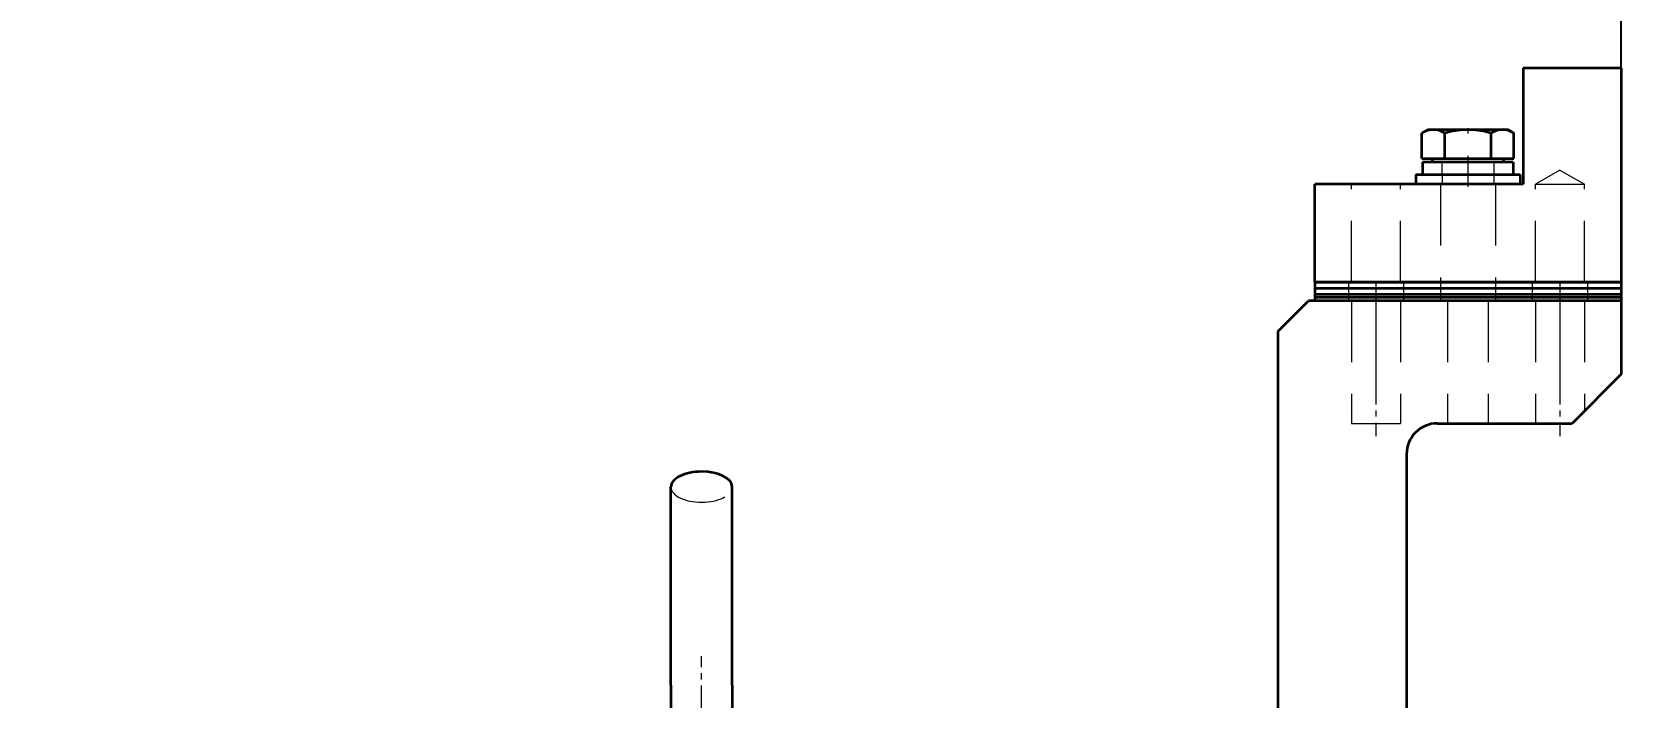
# Model space of a CAD drawing. Header units: millimetres. Extents: x 5606 to 13175, y -3239 to -2051.
# Drawn here: x 5914.4 to 6173.7, y -2368.4 to -2259.9 of the extents above; entities that cross this region are included whole.
import ezdxf

# ---------------------------------------------------------------- set-up
doc = ezdxf.new("R2010")
doc.units = ezdxf.units.MM
doc.linetypes.add('CENTER-HOKUTO', pattern=[23, 20, -1, 1, -1])
doc.linetypes.add('HIDDEN-HOKUTO', pattern=[3.8, 2.5, -1.3])
doc.layers.add('AM_7', color=2, linetype='CENTER-HOKUTO', lineweight=30)
doc.layers.add('AM_HID', color=1, linetype='HIDDEN-HOKUTO', lineweight=25)
doc.layers.add('word_dim', color=253, linetype='Continuous')
doc.styles.get("Standard").update_dxf_attribs({"font": 'romans.shx', "bigfont": 'bigfont.shx'})
doc.dimstyles.new('RS1-4', dxfattribs={"dimscale": 4, "dimtxt": 3.5, "dimasz": 3, "dimexe": 1, "dimexo": 0, "dimgap": 1, "dimtad": 3, "dimdsep": 46, "dimtxsty": 'Standard', "dimblk1": 'OPEN', "dimblk2": 'OPEN', "dimsah": 1, "dimcen": 0, "dimclrd": 256, "dimclre": 256, "dimclrt": 3, "dimadec": 0, "dimazin": 0, "dimtfac": 1, "dimtmove": 0, "dimatfit": 3, "dimldrblk": 'OPEN', "dimfxl": 0, "dimtolj": 1, "dimtzin": 0, "dimarcsym": 0})

# ---------------------------------------------------------------- blocks, each defined once
blk = doc.blocks.new('_Open')
at = {"color": 0, "lineweight": -2}
for p, q in [((-1, 0.167), (0, 0)), ((-1, -0.167), (0, 0)), ((0, 0), (-1, 0))]:
    blk.add_line(p, q, dxfattribs=at)
blk = doc.blocks.new('*D265')
at = {"layer": 'DEFPOINTS', "color": 0, "linetype": 'Continuous', "ltscale": 2}
for p in [(6173.7, -2218.94), (6173.7, -2272.98), (5793.7, -2289.98)]:
    blk.add_point(p, dxfattribs=at)
at = {"layer": 'word_dim', "linetype": 'Continuous', "lineweight": -2, "ltscale": 2}
for p, q in [((5793.7, -2289.98), (5793.7, -2214.94)), ((6173.7, -2272.98), (6173.7, -2214.94)), ((5805.7, -2218.94), (6161.7, -2218.94))]:
    blk.add_line(p, q, dxfattribs=at)
at = {"layer": 'word_dim', "linetype": 'Continuous', "lineweight": -2, "ltscale": 2, "xscale": 12, "yscale": 12, "zscale": 12, "rotation": 180}
blk.add_blockref('_Open', (5793.7, -2218.94), dxfattribs=at)
at = {"layer": 'word_dim', "linetype": 'Continuous', "lineweight": -2, "ltscale": 2, "xscale": 12, "yscale": 12, "zscale": 12}
blk.add_blockref('_Open', (6173.7, -2218.94), dxfattribs=at)
at = {"layer": 'word_dim', "color": 3, "linetype": 'Continuous', "ltscale": 2, "insert": (5983.7, -2207.94), "char_height": 14, "attachment_point": 5}
blk.add_mtext('\\A1;380', dxfattribs=at)

msp = doc.modelspace()

# ---------------------------------------------------------------- linework, layer by layer
at = {"color": 7, "lineweight": 35, "ltscale": 0.472501}
msp.add_line((6157.698, -2265.883), (6157.698, -2284.784), dxfattribs=at)
at = {"color": 7, "lineweight": 35, "ltscale": 0.4}
for p, q in [((6173.698, -2265.883), (6157.698, -2265.883)), ((6123.698, -2300.784), (6123.698, -2284.784))]:
    msp.add_line(p, q, dxfattribs=at)
at = {"color": 7, "lineweight": 35}
for p, q in [((6173.698, -2265.883), (6173.698, -2300.784)), ((6157.698, -2284.784), (6123.698, -2284.784)), ((6123.698, -2300.784), (6173.698, -2300.784)), ((6173.698, -2300.784), (6123.698, -2300.784)), ((6173.698, -2301.784), (6123.698, -2301.784)), ((6173.698, -2301.784), (6123.698, -2301.784)), ((6173.698, -2303.784), (6122.698, -2303.784)), ((6173.698, -2302.784), (6123.698, -2302.784)), ((6173.698, -2302.784), (6123.698, -2302.784)), ((6173.698, -2303.284), (6123.698, -2303.284)), ((6173.698, -2303.284), (6123.698, -2303.284)), ((6173.698, -2303.784), (6123.698, -2303.784)), ((6117.698, -2308.784), (6117.698, -2373.784)), ((6143.698, -2323.784), (6165.698, -2323.784)), ((6138.698, -2328.784), (6138.698, -2438.784)), ((6018.698, -2366.463), (6018.698, -2334.142)), ((6028.698, -2366.463), (6028.698, -2334.142))]:
    msp.add_line(p, q, dxfattribs=at)
at = {"color": 7, "lineweight": 35, "ltscale": 0.029085}
for p, q in [((6142.198, -2275.883), (6141.19, -2276.465)), ((6155.198, -2275.883), (6156.205, -2276.465))]:
    msp.add_line(p, q, dxfattribs=at)
at = {"color": 7, "lineweight": 35, "ltscale": 0.1625}
for p, q in [((6142.198, -2275.883), (6148.698, -2275.883)), ((6148.698, -2275.883), (6155.198, -2275.883))]:
    msp.add_line(p, q, dxfattribs=at)
at = {"color": 7, "lineweight": 35, "ltscale": 0.102957}
for p, q in [((6141.19, -2280.583), (6141.19, -2276.465)), ((6144.941, -2280.583), (6144.941, -2276.465)), ((6152.455, -2276.465), (6152.455, -2280.583)), ((6156.205, -2280.583), (6156.205, -2276.465))]:
    msp.add_line(p, q, dxfattribs=at)
at = {"color": 7, "lineweight": 35, "ltscale": 0.093771}
for p, q in [((6141.19, -2280.583), (6144.941, -2280.583)), ((6152.455, -2280.583), (6156.205, -2280.583))]:
    msp.add_line(p, q, dxfattribs=at)
at = {"color": 7, "lineweight": 35, "ltscale": 0.185001}
for p, q in [((6148.698, -2281.184), (6141.298, -2281.184)), ((6156.098, -2281.184), (6148.698, -2281.184))]:
    msp.add_line(p, q, dxfattribs=at)
at = {"color": 7, "lineweight": 35, "ltscale": 0.05}
for p, q in [((6141.298, -2281.184), (6141.298, -2283.184)), ((6156.098, -2281.184), (6156.098, -2283.184))]:
    msp.add_line(p, q, dxfattribs=at)
at = {"color": 7, "lineweight": 35, "ltscale": 0.015001}
for p, q in [((6142.883, -2280.583), (6142.883, -2281.184)), ((6154.513, -2280.583), (6154.513, -2281.184))]:
    msp.add_line(p, q, dxfattribs=at)
at = {"color": 7, "lineweight": 35, "ltscale": 0.187833}
msp.add_line((6144.941, -2280.583), (6152.455, -2280.583), dxfattribs=at)
at = {"color": 7, "lineweight": 35, "ltscale": 0.2125}
for p, q in [((6140.198, -2283.184), (6148.698, -2283.184)), ((6148.698, -2283.184), (6157.198, -2283.184))]:
    msp.add_line(p, q, dxfattribs=at)
at = {"color": 7, "lineweight": 35, "ltscale": 0.039999}
for p, q in [((6140.198, -2283.184), (6140.198, -2284.784)), ((6157.198, -2283.184), (6157.198, -2284.784))]:
    msp.add_line(p, q, dxfattribs=at)
at = {"color": 7, "lineweight": 35, "ltscale": 0.025}
for p, q in [((6123.698, -2300.784), (6123.698, -2301.784)), ((6123.698, -2301.784), (6123.698, -2302.784)), ((6173.698, -2300.784), (6173.698, -2301.784)), ((6173.698, -2301.784), (6173.698, -2302.784))]:
    msp.add_line(p, q, dxfattribs=at)
at = {"color": 7, "lineweight": 35, "ltscale": 0.176777}
msp.add_line((6117.698, -2308.784), (6122.698, -2303.784), dxfattribs=at)
at = {"color": 7, "lineweight": 35, "ltscale": 0.0125}
for p, q in [((6123.698, -2302.784), (6123.698, -2303.284)), ((6123.698, -2303.284), (6123.698, -2303.784)), ((6173.698, -2302.784), (6173.698, -2303.284)), ((6173.698, -2303.284), (6173.698, -2303.784))]:
    msp.add_line(p, q, dxfattribs=at)
at = {"color": 7, "lineweight": 35, "ltscale": 0.3}
msp.add_line((6173.698, -2303.784), (6173.698, -2315.784), dxfattribs=at)
at = {"color": 7, "lineweight": 35, "ltscale": 0.282843}
msp.add_line((6173.698, -2315.784), (6165.698, -2323.784), dxfattribs=at)
at = {"color": 7, "lineweight": 35, "ltscale": 0.125}
for p, q in [((6018.698, -2366.463), (6018.698, -2371.463)), ((6028.698, -2366.463), (6028.698, -2371.463))]:
    msp.add_line(p, q, dxfattribs=at)
at = {"color": 7, "lineweight": 35}
for points in [[(6144.941, -2276.465), (6144.491, -2276.23), (6144.034, -2276.048), (6143.625, -2275.94), (6143.212, -2275.889), (6142.586, -2275.926), (6141.965, -2276.094), (6141.575, -2276.261), (6141.19, -2276.465)], [(6148.698, -2275.883), (6147.429, -2275.954), (6146.174, -2276.156), (6144.941, -2276.465)], [(6152.455, -2276.465), (6151.221, -2276.156), (6149.967, -2275.954), (6148.698, -2275.883)], [(6156.205, -2276.465), (6155.755, -2276.23), (6155.299, -2276.048), (6154.889, -2275.94), (6154.476, -2275.889), (6153.85, -2275.926), (6153.229, -2276.094), (6152.84, -2276.261), (6152.455, -2276.465)]]:
    msp.add_lwpolyline(points, dxfattribs=at)
msp.add_arc((6143.698, -2328.784), 5, 90, 180.00001, dxfattribs=at)
for start_param, end_param in [(1.5707963, 3.1415927), (6.2831853, 7.8539816)]:
    msp.add_ellipse((6023.698, -2334.142), major_axis=(5, 0), ratio=0.5, start_param=start_param, end_param=end_param, dxfattribs=at)
at = {"layer": 'AM_7', "color": 2, "lineweight": 13}
for p, q in [((6148.698, -2275.67), (6148.698, -2276.546)), ((6148.698, -2280.163), (6148.698, -2285.204)), ((6133.698, -2300.683), (6133.698, -2325.884)), ((6163.698, -2300.683), (6163.698, -2325.884)), ((6023.698, -2478.516), (6023.698, -2361.731))]:
    msp.add_line(p, q, dxfattribs=at)
at = {"layer": 'AM_HID', "color": 1, "lineweight": 13, "ltscale": 4}
for p, q in [((6144.941, -2280.583), (6144.941, -2276.465)), ((6152.455, -2280.583), (6152.455, -2276.465)), ((6144.448, -2281.184), (6148.698, -2281.184)), ((6144.448, -2281.184), (6144.448, -2283.184)), ((6148.698, -2281.184), (6152.948, -2281.184)), ((6152.948, -2281.184), (6152.948, -2283.184)), ((6144.448, -2283.184), (6148.698, -2283.184)), ((6144.498, -2283.184), (6144.498, -2284.784)), ((6148.698, -2283.184), (6152.948, -2283.184)), ((6152.898, -2283.184), (6152.898, -2284.784)), ((6163.698, -2282.474), (6159.698, -2284.784)), ((6163.698, -2282.474), (6167.698, -2284.784)), ((6129.698, -2300.784), (6129.698, -2284.784)), ((6137.698, -2300.784), (6137.698, -2284.784)), ((6140.198, -2284.784), (6148.698, -2284.784)), ((6144.198, -2284.784), (6144.198, -2300.784)), ((6148.698, -2284.784), (6157.198, -2284.784)), ((6153.198, -2284.784), (6153.198, -2300.784)), ((6159.698, -2284.784), (6165.616, -2284.784)), ((6159.698, -2300.784), (6159.698, -2284.784)), ((6161.78, -2284.784), (6167.698, -2284.784)), ((6167.698, -2300.784), (6167.698, -2284.784)), ((6129.198, -2300.784), (6129.198, -2301.784)), ((6129.198, -2301.784), (6129.198, -2302.784)), ((6138.198, -2300.784), (6138.198, -2301.784)), ((6138.198, -2301.784), (6138.198, -2302.784)), ((6144.198, -2300.784), (6144.198, -2301.784)), ((6144.198, -2301.784), (6144.198, -2302.784)), ((6153.198, -2300.784), (6153.198, -2301.784)), ((6153.198, -2301.784), (6153.198, -2302.784)), ((6159.198, -2300.784), (6159.198, -2301.784)), ((6159.198, -2301.784), (6159.198, -2302.784)), ((6168.198, -2300.784), (6168.198, -2301.784)), ((6168.198, -2301.784), (6168.198, -2302.784)), ((6129.198, -2302.784), (6129.198, -2303.284)), ((6129.198, -2303.284), (6129.198, -2303.784)), ((6129.698, -2303.784), (6129.698, -2323.784)), ((6137.698, -2303.784), (6137.698, -2323.784)), ((6138.198, -2302.784), (6138.198, -2303.284)), ((6138.198, -2303.284), (6138.198, -2303.784)), ((6144.198, -2302.784), (6144.198, -2303.284)), ((6144.198, -2303.284), (6144.198, -2303.784)), ((6145.374, -2303.784), (6145.374, -2323.784)), ((6152.021, -2303.784), (6152.021, -2323.784)), ((6153.198, -2302.784), (6153.198, -2303.284)), ((6153.198, -2303.284), (6153.198, -2303.784)), ((6159.198, -2302.784), (6159.198, -2303.284)), ((6159.198, -2303.284), (6159.198, -2303.784)), ((6159.698, -2303.784), (6159.698, -2323.784)), ((6167.698, -2303.784), (6167.698, -2321.784)), ((6168.198, -2302.784), (6168.198, -2303.284)), ((6168.198, -2303.284), (6168.198, -2303.784)), ((6129.698, -2323.784), (6131.78, -2323.784)), ((6131.78, -2323.784), (6137.698, -2323.784))]:
    msp.add_line(p, q, dxfattribs=at)
for points in [[(6141.19, -2276.465), (6141.641, -2276.23), (6142.097, -2276.048), (6142.507, -2275.94), (6142.919, -2275.889), (6143.546, -2275.926), (6144.167, -2276.094), (6144.556, -2276.261), (6144.941, -2276.465)], [(6144.941, -2276.465), (6146.174, -2276.156), (6147.429, -2275.954), (6148.698, -2275.883)], [(6148.698, -2275.883), (6149.967, -2275.954), (6151.221, -2276.156), (6152.455, -2276.465)], [(6152.455, -2276.465), (6152.905, -2276.23), (6153.361, -2276.048), (6153.771, -2275.94), (6154.184, -2275.889), (6154.81, -2275.926), (6155.431, -2276.094), (6155.82, -2276.261), (6156.205, -2276.465)]]:
    msp.add_lwpolyline(points, dxfattribs=at)
msp.add_ellipse((6023.698, -2334.142), major_axis=(5, 0), ratio=0.5, start_param=3.1415927, end_param=6.2831853, dxfattribs=at)

# ---------------------------------------------------------------- dimensions: what is measured, and where the dimension line sits
at = {"layer": 'word_dim', "linetype": 'Continuous', "ltscale": 2}
dim = msp.add_linear_dim(base=(6173.698, -2218.944), p1=(5793.698, -2289.977), p2=(6173.698, -2272.977), dimstyle='RS1-4', dxfattribs=at)
dim.commit()
dim.dimension.update_dxf_attribs({"geometry": '*D265', "text_midpoint": (5983.698, -2207.944)})

doc.saveas('drawing.dxf')
